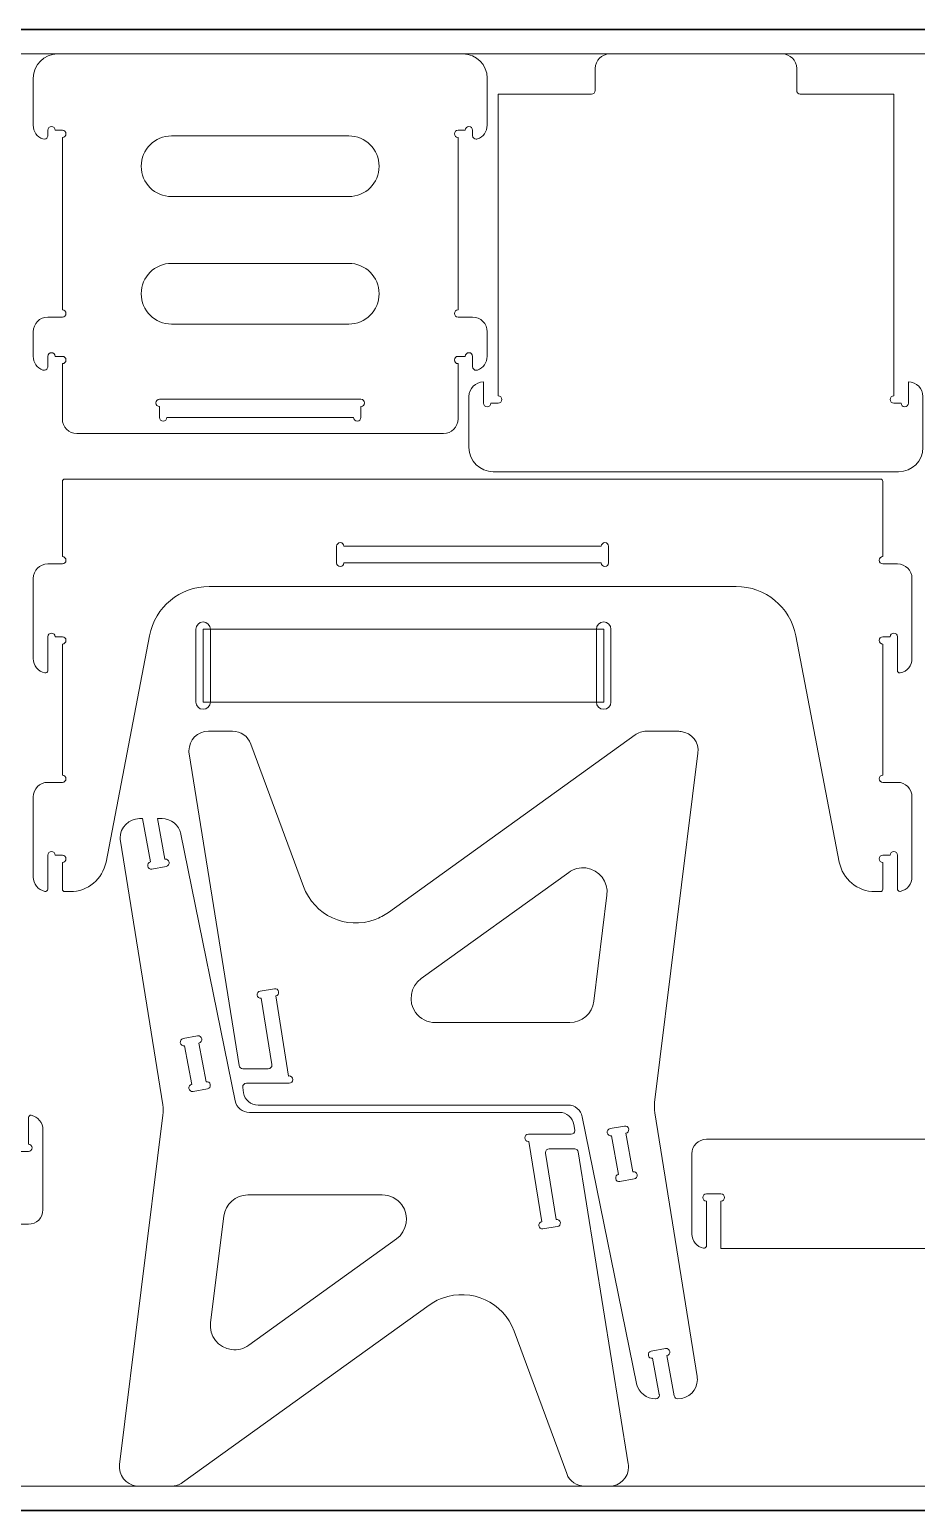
# Model space of a CAD drawing. Header units: inches. Extents: x -881 to 1559, y -2245 to 519.
# Drawn here: x -148 to 583, y -801 to 419 of the extents above; entities that cross this region are included whole.
import ezdxf

# ---------------------------------------------------------------- set-up
doc = ezdxf.new("R2010")
doc.units = ezdxf.units.IN
doc.header["$MEASUREMENT"] = 0
for name, color, linetype in [('TOP-CUT-INSIDE_12.000MM', 7, 'Continuous'), ('TOP-CUT-INSIDE_6.000MM', 7, 'Continuous'), ('TOP-CUT-OUTSIDE_12.000MM', 7, 'Continuous')]:
    doc.layers.add(name, color=color, linetype=linetype)

# ---------------------------------------------------------------- blocks, each defined once
blk = doc.blocks.new('block 3')
at = {"color": 7, "lineweight": 5}
blk.add_lwpolyline([(-861.1, 399.1), (1538.9, 399.1)], dxfattribs=at)
blk = doc.blocks.new('block 5')
at = {"color": 3, "lineweight": 30}
blk.add_lwpolyline([(-881.1, 419.1), (1558.9, 419.1)], dxfattribs=at)
blk = doc.blocks.new('block 7')
at = {"color": 7, "lineweight": 5}
blk.add_lwpolyline([(1538.9, -780.9), (-861.1, -780.9)], dxfattribs=at)
blk = doc.blocks.new('block 9')
at = {"color": 3, "lineweight": 30}
blk.add_lwpolyline([(1558.9, -800.9), (-881.1, -800.9)], dxfattribs=at)
blk = doc.blocks.new('block 22')
at = {"layer": 'TOP-CUT-OUTSIDE_12.000MM', "color": 5, "lineweight": 15}
blk.add_open_spline([(208.9, 399.1), (208.9, 399.1), (-125.1, 399.1), (-125.1, 399.1), (-136.1, 399.1), (-145.1, 390.1), (-145.1, 379.1), (-145.1, 379.1), (-145.1, 340.3), (-145.1, 340.3), (-145.1, 335.2), (-141.9, 330.6), (-137.1, 329), (-135.5, 328.4), (-133.8, 329.2), (-133.2, 330.8), (-133.1, 331.1), (-133.1, 331.4), (-133.1, 331.8), (-133.1, 331.8), (-133.1, 336.3), (-133.1, 336.3), (-133.1, 337.9), (-131.7, 339.3), (-130.1, 339.3), (-128.4, 339.3), (-127.1, 337.9), (-127.1, 336.3), (-127.1, 336.3), (-121.1, 336.3), (-121.1, 336.3), (-119.4, 336.3), (-118.1, 334.9), (-118.1, 333.3), (-118.1, 331.6), (-119.4, 330.3), (-121.1, 330.3), (-121.1, 330.3), (-121.1, 188.2), (-121.1, 188.2), (-119.4, 188.2), (-118.1, 186.9), (-118.1, 185.2), (-118.1, 183.6), (-119.4, 182.2), (-121.1, 182.2), (-121.1, 182.2), (-133.1, 182.2), (-133.1, 182.2), (-139.7, 182.2), (-145.1, 176.8), (-145.1, 170.2), (-145.1, 170.2), (-145.1, 149.9), (-145.1, 149.9), (-145.1, 144.8), (-141.9, 140.3), (-137.1, 138.6), (-135.5, 138), (-133.8, 138.8), (-133.2, 140.4), (-133.1, 140.7), (-133.1, 141.1), (-133.1, 141.4), (-133.1, 141.4), (-133.1, 149.9), (-133.1, 149.9), (-133.1, 151.5), (-131.7, 152.9), (-130.1, 152.9), (-128.4, 152.9), (-127.1, 151.5), (-127.1, 149.9), (-127.1, 149.9), (-121.1, 149.9), (-121.1, 149.9), (-119.4, 149.9), (-118.1, 148.5), (-118.1, 146.9), (-118.1, 145.2), (-119.4, 143.9), (-121.1, 143.9), (-121.1, 143.9), (-121.1, 98.3), (-121.1, 98.3), (-121.1, 91.7), (-115.7, 86.3), (-109.1, 86.3), (-109.1, 86.3), (192.9, 86.3), (192.9, 86.3), (199.6, 86.3), (204.9, 91.7), (204.9, 98.3), (204.9, 98.3), (204.9, 143.9), (204.9, 143.9), (203.3, 143.9), (201.9, 145.2), (201.9, 146.9), (201.9, 148.5), (203.3, 149.9), (204.9, 149.9), (204.9, 149.9), (210.9, 149.9), (210.9, 149.9), (210.9, 151.5), (212.3, 152.9), (213.9, 152.9), (215.6, 152.9), (216.9, 151.5), (216.9, 149.9), (216.9, 149.9), (216.9, 141.4), (216.9, 141.4), (216.9, 139.8), (218.3, 138.4), (219.9, 138.4), (220.3, 138.4), (220.6, 138.5), (220.9, 138.6), (225.7, 140.3), (228.9, 144.8), (228.9, 149.9), (228.9, 149.9), (228.9, 170.2), (228.9, 170.2), (228.9, 176.8), (223.6, 182.2), (216.9, 182.2), (216.9, 182.2), (204.9, 182.2), (204.9, 182.2), (203.3, 182.2), (201.9, 183.6), (201.9, 185.2), (201.9, 186.9), (203.3, 188.2), (204.9, 188.2), (204.9, 188.2), (204.9, 330.3), (204.9, 330.3), (203.3, 330.3), (201.9, 331.6), (201.9, 333.3), (201.9, 334.9), (203.3, 336.3), (204.9, 336.3), (204.9, 336.3), (210.9, 336.3), (210.9, 336.3), (210.9, 337.9), (212.3, 339.3), (213.9, 339.3), (215.6, 339.3), (216.9, 337.9), (216.9, 336.3), (216.9, 336.3), (216.9, 331.8), (216.9, 331.8), (216.9, 330.1), (218.3, 328.8), (219.9, 328.8), (220.3, 328.8), (220.6, 328.8), (220.9, 329), (225.7, 330.6), (228.9, 335.2), (228.9, 340.3), (228.9, 340.3), (228.9, 379.1), (228.9, 379.1), (228.9, 390.1), (220, 399.1), (208.9, 399.1)], degree=3, knots=[0, 0, 0, 0, 1, 1, 1, 2, 2, 2, 3, 3, 3, 4, 4, 4, 5, 5, 5, 6, 6, 6, 7, 7, 7, 8, 8, 8, 9, 9, 9, 10, 10, 10, 11, 11, 11, 12, 12, 12, 13, 13, 13, 14, 14, 14, 15, 15, 15, 16, 16, 16, 17, 17, 17, 18, 18, 18, 19, 19, 19, 20, 20, 20, 21, 21, 21, 22, 22, 22, 23, 23, 23, 24, 24, 24, 25, 25, 25, 26, 26, 26, 27, 27, 27, 28, 28, 28, 29, 29, 29, 30, 30, 30, 31, 31, 31, 32, 32, 32, 33, 33, 33, 34, 34, 34, 35, 35, 35, 36, 36, 36, 37, 37, 37, 38, 38, 38, 39, 39, 39, 40, 40, 40, 41, 41, 41, 42, 42, 42, 43, 43, 43, 44, 44, 44, 45, 45, 45, 46, 46, 46, 47, 47, 47, 48, 48, 48, 49, 49, 49, 50, 50, 50, 51, 51, 51, 52, 52, 52, 53, 53, 53, 54, 54, 54, 55, 55, 55, 56, 56, 56, 57, 57, 57, 58, 58, 58, 58], dxfattribs=at)
blk = doc.blocks.new('block 24')
at = {"layer": 'TOP-CUT-OUTSIDE_12.000MM', "color": 5, "lineweight": 15}
blk.add_open_spline([(301.1, -487.6), (301.1, -487.6), (300.4, -483.1), (300.4, -483.1), (299.4, -477.3), (294.4, -473), (288.5, -473), (288.5, -473), (33, -473), (33, -473), (27.3, -473), (22.4, -469), (21.3, -463.4), (21.3, -463.4), (-23.4, -243.7), (-23.4, -243.7), (-23.4, -243.7), (-23.4, -243.5), (-23.4, -243.5), (-25.1, -236.2), (-31.6, -231), (-39, -231), (-39, -231), (-42.8, -231), (-42.8, -231), (-42.8, -231), (-36.6, -264.5), (-36.6, -264.5), (-35, -264.2), (-33.4, -265.2), (-33.1, -266.9), (-32.8, -268.5), (-33.9, -270.1), (-35.5, -270.4), (-35.5, -270.4), (-47.3, -272.5), (-47.3, -272.5), (-48.9, -272.8), (-50.5, -271.8), (-50.8, -270.1), (-51.1, -268.5), (-50, -266.9), (-48.4, -266.6), (-48.4, -266.6), (-55, -231), (-55, -231), (-55, -231), (-57.5, -231), (-57.5, -231), (-66.3, -231), (-73.5, -238.2), (-73.5, -247), (-73.5, -247.9), (-73.4, -248.7), (-73.3, -249.6), (-73.3, -249.6), (-38.4, -466.8), (-38.4, -466.8), (-38, -469.6), (-37.9, -472.5), (-38.3, -475.3), (-38.3, -475.3), (-74, -763.1), (-74, -763.1), (-75.1, -771.8), (-68.9, -779.8), (-60.1, -780.9), (-59.5, -781), (-58.8, -781), (-58.2, -781), (-58.2, -781), (-31.4, -781), (-31.4, -781), (-28.1, -781), (-24.8, -780), (-22.1, -778), (-22.1, -778), (181.1, -631.8), (181.1, -631.8), (184.5, -629.4), (188.1, -627.4), (192, -626), (215.9, -617.2), (242.3, -629.4), (251.1, -653.2), (251.1, -653.2), (294.4, -770.6), (294.4, -770.6), (296.7, -776.9), (302.7, -781), (309.4, -781), (309.4, -781), (329.4, -781), (329.4, -781), (338.3, -781), (345.4, -773.9), (345.4, -765), (345.4, -764.2), (345.4, -763.3), (345.2, -762.5), (345.2, -762.5), (304, -505.6), (304, -505.6), (303.7, -504.1), (302.5, -503), (301, -503), (301, -503), (280, -503), (280, -503), (278.3, -503), (277, -504.4), (277, -506), (277, -506.2), (277, -506.4), (277, -506.5), (277, -506.5), (285.8, -561.2), (285.8, -561.2), (287.4, -560.9), (289, -562), (289.2, -563.7), (289.5, -565.3), (288.4, -566.8), (286.7, -567.1), (286.7, -567.1), (274.9, -569), (274.9, -569), (273.3, -569.3), (271.7, -568.1), (271.5, -566.5), (271.2, -564.9), (272.3, -563.3), (273.9, -563.1), (273.9, -563.1), (263.3, -497), (263.3, -497), (263.2, -497), (263, -497), (262.9, -497), (261.2, -497), (259.9, -495.7), (259.9, -494), (259.9, -492.4), (261.2, -491), (262.9, -491), (262.9, -491), (298.1, -491), (298.1, -491), (299.8, -491), (301.1, -489.7), (301.1, -488), (301.1, -487.9), (301.1, -487.7), (301.1, -487.6)], degree=3, knots=[0, 0, 0, 0, 1, 1, 1, 2, 2, 2, 3, 3, 3, 4, 4, 4, 5, 5, 5, 6, 6, 6, 7, 7, 7, 8, 8, 8, 9, 9, 9, 10, 10, 10, 11, 11, 11, 12, 12, 12, 13, 13, 13, 14, 14, 14, 15, 15, 15, 16, 16, 16, 17, 17, 17, 18, 18, 18, 19, 19, 19, 20, 20, 20, 21, 21, 21, 22, 22, 22, 23, 23, 23, 24, 24, 24, 25, 25, 25, 26, 26, 26, 27, 27, 27, 28, 28, 28, 29, 29, 29, 30, 30, 30, 31, 31, 31, 32, 32, 32, 33, 33, 33, 34, 34, 34, 35, 35, 35, 36, 36, 36, 37, 37, 37, 38, 38, 38, 39, 39, 39, 40, 40, 40, 41, 41, 41, 42, 42, 42, 43, 43, 43, 44, 44, 44, 45, 45, 45, 46, 46, 46, 47, 47, 47, 48, 48, 48, 49, 49, 49, 50, 50, 50, 51, 51, 51, 51], dxfattribs=at)
blk = doc.blocks.new('block 25')
at = {"layer": 'TOP-CUT-OUTSIDE_12.000MM', "color": 5, "lineweight": 15}
blk.add_open_spline([(11.9, -558.6), (13.1, -548.6), (21.6, -541), (31.7, -541), (31.7, -541), (142.4, -541), (142.4, -541), (148.9, -541), (154.9, -544.1), (158.7, -549.3), (165.1, -558.3), (163.1, -570.8), (154.1, -577.3), (154.1, -577.3), (32.5, -664.8), (32.5, -664.8), (28.4, -667.8), (23.4, -669), (18.3, -668.4), (7.4, -667.1), (-0.4, -657.1), (1, -646.1), (1, -646.1), (11.9, -558.6), (11.9, -558.6)], degree=3, knots=[0, 0, 0, 0, 1, 1, 1, 2, 2, 2, 3, 3, 3, 4, 4, 4, 5, 5, 5, 6, 6, 6, 7, 7, 7, 8, 8, 8, 8], dxfattribs=at)
blk = doc.blocks.new('block 26')
at = {"layer": 'TOP-CUT-OUTSIDE_12.000MM', "color": 5, "lineweight": 15}
blk.add_open_spline([(27.5, -452.5), (27.5, -452.5), (28.2, -456.9), (28.2, -456.9), (29.2, -462.8), (34.2, -467), (40.1, -467), (40.1, -467), (295.6, -467), (295.6, -467), (301.3, -467), (306.2, -471), (307.3, -476.6), (307.3, -476.6), (352, -696.4), (352, -696.4), (352, -696.4), (352, -696.6), (352, -696.6), (353.7, -703.9), (360.2, -709), (367.6, -709), (367.6, -709), (367.8, -709), (367.8, -709), (369.4, -709), (370.8, -707.7), (370.8, -706), (370.8, -705.8), (370.8, -705.7), (370.7, -705.5), (370.7, -705.5), (365.2, -675.6), (365.2, -675.6), (363.6, -675.9), (362, -674.8), (361.7, -673.2), (361.4, -671.6), (362.5, -670), (364.1, -669.7), (364.1, -669.7), (375.9, -667.5), (375.9, -667.5), (377.5, -667.2), (379.1, -668.3), (379.4, -669.9), (379.7, -671.5), (378.6, -673.1), (377, -673.4), (377, -673.4), (383.1, -706.6), (383.1, -706.6), (383.4, -708), (384.6, -709), (386.1, -709), (386.1, -709), (386.1, -709), (386.1, -709), (394.9, -709), (402.1, -701.9), (402.1, -693), (402.1, -692.2), (402, -691.3), (401.9, -690.5), (401.9, -690.5), (367, -473.3), (367, -473.3), (366.6, -470.5), (366.5, -467.6), (366.9, -464.8), (366.9, -464.8), (402.6, -177), (402.6, -177), (403.7, -168.2), (397.5, -160.2), (388.7, -159.2), (388.1, -159.1), (387.4, -159), (386.8, -159), (386.8, -159), (360, -159), (360, -159), (356.7, -159), (353.4, -160.1), (350.7, -162), (350.7, -162), (147.5, -308.3), (147.5, -308.3), (144.1, -310.7), (140.5, -312.7), (136.6, -314.1), (112.7, -322.9), (86.3, -310.7), (77.5, -286.8), (77.5, -286.8), (34.2, -169.5), (34.2, -169.5), (31.9, -163.2), (25.9, -159), (19.2, -159), (19.2, -159), (-0.8, -159), (-0.8, -159), (-9.7, -159), (-16.8, -166.2), (-16.8, -175), (-16.8, -175.9), (-16.8, -176.7), (-16.6, -177.6), (-16.6, -177.6), (24.6, -434.5), (24.6, -434.5), (24.9, -436), (26.1, -437), (27.6, -437), (27.6, -437), (48.6, -437), (48.6, -437), (50.3, -437), (51.6, -435.7), (51.6, -434), (51.6, -433.9), (51.6, -433.7), (51.6, -433.6), (51.6, -433.6), (42.8, -378.9), (42.8, -378.9), (41.2, -379.2), (39.6, -378), (39.4, -376.4), (39.1, -374.8), (40.2, -373.2), (41.9, -373), (41.9, -373), (53.7, -371.1), (53.7, -371.1), (55.3, -370.8), (56.9, -371.9), (57.1, -373.6), (57.4, -375.2), (56.3, -376.7), (54.7, -377), (54.7, -377), (65.3, -443.1), (65.3, -443.1), (65.4, -443), (65.6, -443), (65.7, -443), (67.4, -443), (68.7, -444.4), (68.7, -446), (68.7, -447.7), (67.4, -449), (65.7, -449), (65.7, -449), (30.5, -449), (30.5, -449), (28.8, -449), (27.5, -450.4), (27.5, -452), (27.5, -452.2), (27.5, -452.4), (27.5, -452.5)], degree=3, knots=[0, 0, 0, 0, 1, 1, 1, 2, 2, 2, 3, 3, 3, 4, 4, 4, 5, 5, 5, 6, 6, 6, 7, 7, 7, 8, 8, 8, 9, 9, 9, 10, 10, 10, 11, 11, 11, 12, 12, 12, 13, 13, 13, 14, 14, 14, 15, 15, 15, 16, 16, 16, 17, 17, 17, 18, 18, 18, 19, 19, 19, 20, 20, 20, 21, 21, 21, 22, 22, 22, 23, 23, 23, 24, 24, 24, 25, 25, 25, 26, 26, 26, 27, 27, 27, 28, 28, 28, 29, 29, 29, 30, 30, 30, 31, 31, 31, 32, 32, 32, 33, 33, 33, 34, 34, 34, 35, 35, 35, 36, 36, 36, 37, 37, 37, 38, 38, 38, 39, 39, 39, 40, 40, 40, 41, 41, 41, 42, 42, 42, 43, 43, 43, 44, 44, 44, 45, 45, 45, 46, 46, 46, 47, 47, 47, 48, 48, 48, 49, 49, 49, 50, 50, 50, 51, 51, 51, 52, 52, 52, 53, 53, 53, 54, 54, 54, 54], dxfattribs=at)
blk = doc.blocks.new('block 27')
at = {"layer": 'TOP-CUT-OUTSIDE_12.000MM', "color": 5, "lineweight": 15}
blk.add_open_spline([(213.9, 74.8), (213.9, 63.7), (222.9, 54.8), (233.9, 54.8), (233.9, 54.8), (567.9, 54.8), (567.9, 54.8), (579, 54.8), (587.9, 63.7), (587.9, 74.8), (587.9, 74.8), (587.9, 116.8), (587.9, 116.8), (587.9, 123.4), (582.6, 128.8), (575.9, 128.8), (575.9, 128.8), (575.9, 111.4), (575.9, 111.4), (575.9, 109.7), (574.6, 108.4), (572.9, 108.4), (571.3, 108.4), (569.9, 109.7), (569.9, 111.4), (569.9, 111.4), (563.9, 111.4), (563.9, 111.4), (562.3, 111.4), (560.9, 112.7), (560.9, 114.4), (560.9, 116), (562.3, 117.4), (563.9, 117.4), (563.9, 117.4), (563.9, 365.9), (563.9, 365.9), (563.9, 365.9), (486.9, 365.9), (486.9, 365.9), (485.3, 365.9), (483.9, 367.2), (483.9, 368.9), (483.9, 368.9), (483.9, 387.1), (483.9, 387.1), (483.9, 393.7), (478.6, 399.1), (471.9, 399.1), (471.9, 399.1), (329.9, 399.1), (329.9, 399.1), (323.3, 399.1), (317.9, 393.7), (317.9, 387.1), (317.9, 387.1), (317.9, 368.9), (317.9, 368.9), (317.9, 367.2), (316.6, 365.9), (314.9, 365.9), (314.9, 365.9), (237.9, 365.9), (237.9, 365.9), (237.9, 365.9), (237.9, 117.4), (237.9, 117.4), (239.6, 117.4), (240.9, 116), (240.9, 114.4), (240.9, 112.7), (239.6, 111.4), (237.9, 111.4), (237.9, 111.4), (231.9, 111.4), (231.9, 111.4), (231.9, 109.7), (230.6, 108.4), (228.9, 108.4), (227.3, 108.4), (225.9, 109.7), (225.9, 111.4), (225.9, 111.4), (225.9, 128.8), (225.9, 128.8), (219.3, 128.8), (213.9, 123.4), (213.9, 116.8), (213.9, 116.8), (213.9, 74.8), (213.9, 74.8)], degree=3, knots=[0, 0, 0, 0, 1, 1, 1, 2, 2, 2, 3, 3, 3, 4, 4, 4, 5, 5, 5, 6, 6, 6, 7, 7, 7, 8, 8, 8, 9, 9, 9, 10, 10, 10, 11, 11, 11, 12, 12, 12, 13, 13, 13, 14, 14, 14, 15, 15, 15, 16, 16, 16, 17, 17, 17, 18, 18, 18, 19, 19, 19, 20, 20, 20, 21, 21, 21, 22, 22, 22, 23, 23, 23, 24, 24, 24, 25, 25, 25, 26, 26, 26, 27, 27, 27, 28, 28, 28, 29, 29, 29, 30, 30, 30, 30], dxfattribs=at)
blk = doc.blocks.new('block 29')
at = {"layer": 'TOP-CUT-OUTSIDE_12.000MM', "color": 5, "lineweight": 15}
blk.add_open_spline([(-121.1, 46.8), (-121.1, 46.8), (-121.1, -15.1), (-121.1, -15.1), (-119.4, -15.1), (-118.1, -16.5), (-118.1, -18.1), (-118.1, -19.8), (-119.4, -21.1), (-121.1, -21.1), (-121.1, -21.1), (-133.1, -21.1), (-133.1, -21.1), (-139.7, -21.1), (-145.1, -26.5), (-145.1, -33.1), (-145.1, -33.1), (-145.1, -99.1), (-145.1, -99.1), (-145.1, -104.8), (-141.1, -109.7), (-135.5, -110.9), (-134.4, -111.1), (-133.3, -110.4), (-133.1, -109.3), (-133.1, -109.2), (-133.1, -109.1), (-133.1, -108.9), (-133.1, -108.9), (-133.1, -81.1), (-133.1, -81.1), (-133.1, -79.5), (-131.7, -78.1), (-130.1, -78.1), (-128.4, -78.1), (-127.1, -79.5), (-127.1, -81.1), (-127.1, -81.1), (-121.1, -81.1), (-121.1, -81.1), (-119.4, -81.1), (-118.1, -82.5), (-118.1, -84.1), (-118.1, -85.8), (-119.4, -87.1), (-121.1, -87.1), (-121.1, -87.1), (-121.1, -195.1), (-121.1, -195.1), (-119.4, -195.1), (-118.1, -196.5), (-118.1, -198.1), (-118.1, -199.8), (-119.4, -201.1), (-121.1, -201.1), (-121.1, -201.1), (-133.1, -201.1), (-133.1, -201.1), (-139.7, -201.1), (-145.1, -206.5), (-145.1, -213.1), (-145.1, -213.1), (-145.1, -279.1), (-145.1, -279.1), (-145.1, -284.8), (-141.1, -289.7), (-135.5, -290.9), (-134.4, -291.1), (-133.3, -290.4), (-133.1, -289.3), (-133.1, -289.2), (-133.1, -289.1), (-133.1, -288.9), (-133.1, -288.9), (-133.1, -261.1), (-133.1, -261.1), (-133.1, -259.5), (-131.7, -258.1), (-130.1, -258.1), (-128.4, -258.1), (-127.1, -259.5), (-127.1, -261.1), (-127.1, -261.1), (-121.1, -261.1), (-121.1, -261.1), (-119.4, -261.1), (-118.1, -262.5), (-118.1, -264.1), (-118.1, -265.8), (-119.4, -267.1), (-121.1, -267.1), (-121.1, -267.1), (-121.1, -289.1), (-121.1, -289.1), (-121.1, -290.2), (-120.2, -291.1), (-119.1, -291.1), (-119.1, -291.1), (-114.6, -291.1), (-114.6, -291.1), (-100.2, -291.1), (-87.9, -280.9), (-85.1, -266.8), (-85.1, -266.8), (-49.3, -80.3), (-49.3, -80.3), (-44.8, -56.7), (-24.2, -39.7), (-0.2, -39.7), (-0.2, -39.7), (434.1, -39.7), (434.1, -39.7), (458, -39.7), (478.6, -56.7), (483.2, -80.3), (483.2, -80.3), (519, -266.8), (519, -266.8), (521.7, -280.9), (534.1, -291.1), (548.5, -291.1), (548.5, -291.1), (552.9, -291.1), (552.9, -291.1), (554, -291.1), (554.9, -290.2), (554.9, -289.1), (554.9, -289.1), (554.9, -267.1), (554.9, -267.1), (553.3, -267.1), (551.9, -265.8), (551.9, -264.1), (551.9, -262.5), (553.3, -261.1), (554.9, -261.1), (554.9, -261.1), (560.9, -261.1), (560.9, -261.1), (560.9, -259.5), (562.3, -258.1), (563.9, -258.1), (565.6, -258.1), (566.9, -259.5), (566.9, -261.1), (566.9, -261.1), (566.9, -288.9), (566.9, -288.9), (566.9, -290), (567.8, -290.9), (568.9, -290.9), (569.1, -290.9), (569.2, -290.9), (569.3, -290.9), (574.9, -289.7), (578.9, -284.8), (578.9, -279.1), (578.9, -279.1), (578.9, -213.1), (578.9, -213.1), (578.9, -206.5), (573.6, -201.1), (566.9, -201.1), (566.9, -201.1), (554.9, -201.1), (554.9, -201.1), (553.3, -201.1), (551.9, -199.8), (551.9, -198.1), (551.9, -196.5), (553.3, -195.1), (554.9, -195.1), (554.9, -195.1), (554.9, -87.1), (554.9, -87.1), (553.3, -87.1), (551.9, -85.8), (551.9, -84.1), (551.9, -82.5), (553.3, -81.1), (554.9, -81.1), (554.9, -81.1), (560.9, -81.1), (560.9, -81.1), (560.9, -79.5), (562.3, -78.1), (563.9, -78.1), (565.6, -78.1), (566.9, -79.5), (566.9, -81.1), (566.9, -81.1), (566.9, -108.9), (566.9, -108.9), (566.9, -110), (567.8, -110.9), (568.9, -110.9), (569.1, -110.9), (569.2, -110.9), (569.3, -110.9), (574.9, -109.7), (578.9, -104.8), (578.9, -99.1), (578.9, -99.1), (578.9, -33.1), (578.9, -33.1), (578.9, -26.5), (573.6, -21.1), (566.9, -21.1), (566.9, -21.1), (554.9, -21.1), (554.9, -21.1), (553.3, -21.1), (551.9, -19.8), (551.9, -18.1), (551.9, -16.5), (553.3, -15.1), (554.9, -15.1), (554.9, -15.1), (554.9, 46.8), (554.9, 46.8), (554.9, 47.9), (554, 48.8), (552.9, 48.8), (552.9, 48.8), (-119.1, 48.8), (-119.1, 48.8), (-120.2, 48.8), (-121.1, 47.9), (-121.1, 46.8)], degree=3, knots=[0, 0, 0, 0, 1, 1, 1, 2, 2, 2, 3, 3, 3, 4, 4, 4, 5, 5, 5, 6, 6, 6, 7, 7, 7, 8, 8, 8, 9, 9, 9, 10, 10, 10, 11, 11, 11, 12, 12, 12, 13, 13, 13, 14, 14, 14, 15, 15, 15, 16, 16, 16, 17, 17, 17, 18, 18, 18, 19, 19, 19, 20, 20, 20, 21, 21, 21, 22, 22, 22, 23, 23, 23, 24, 24, 24, 25, 25, 25, 26, 26, 26, 27, 27, 27, 28, 28, 28, 29, 29, 29, 30, 30, 30, 31, 31, 31, 32, 32, 32, 33, 33, 33, 34, 34, 34, 35, 35, 35, 36, 36, 36, 37, 37, 37, 38, 38, 38, 39, 39, 39, 40, 40, 40, 41, 41, 41, 42, 42, 42, 43, 43, 43, 44, 44, 44, 45, 45, 45, 46, 46, 46, 47, 47, 47, 48, 48, 48, 49, 49, 49, 50, 50, 50, 51, 51, 51, 52, 52, 52, 53, 53, 53, 54, 54, 54, 55, 55, 55, 56, 56, 56, 57, 57, 57, 58, 58, 58, 59, 59, 59, 60, 60, 60, 61, 61, 61, 62, 62, 62, 63, 63, 63, 64, 64, 64, 65, 65, 65, 66, 66, 66, 67, 67, 67, 68, 68, 68, 69, 69, 69, 70, 70, 70, 71, 71, 71, 72, 72, 72, 73, 73, 73, 74, 74, 74, 75, 75, 75, 76, 76, 76, 76], dxfattribs=at)
blk = doc.blocks.new('block 31')
at = {"layer": 'TOP-CUT-OUTSIDE_12.000MM', "color": 5, "lineweight": 15}
blk.add_open_spline([(409.5, -583), (409.5, -583), (409.5, -546.2), (409.5, -546.2), (407.9, -546.2), (406.5, -544.8), (406.5, -543.2), (406.5, -541.5), (407.9, -540.2), (409.5, -540.2), (409.5, -540.2), (421.5, -540.2), (421.5, -540.2), (423.2, -540.2), (424.5, -541.5), (424.5, -543.2), (424.5, -544.8), (423.2, -546.2), (421.5, -546.2), (421.5, -546.2), (421.5, -585.2), (421.5, -585.2), (421.5, -585.2), (1097.5, -585.2), (1097.5, -585.2), (1097.5, -585.2), (1097.5, -546.2), (1097.5, -546.2), (1095.9, -546.2), (1094.5, -544.8), (1094.5, -543.2), (1094.5, -541.5), (1095.9, -540.2), (1097.5, -540.2), (1097.5, -540.2), (1109.5, -540.2), (1109.5, -540.2), (1111.2, -540.2), (1112.5, -541.5), (1112.5, -543.2), (1112.5, -544.8), (1111.2, -546.2), (1109.5, -546.2), (1109.5, -546.2), (1109.5, -583), (1109.5, -583), (1109.5, -584.1), (1110.4, -585), (1111.5, -585), (1111.6, -585), (1111.8, -585), (1111.9, -584.9), (1117.5, -583.8), (1121.5, -578.9), (1121.5, -573.2), (1121.5, -573.2), (1121.5, -507.2), (1121.5, -507.2), (1121.5, -500.6), (1116.1, -495.2), (1109.5, -495.2), (1109.5, -495.2), (409.5, -495.2), (409.5, -495.2), (402.9, -495.2), (397.5, -500.6), (397.5, -507.2), (397.5, -507.2), (397.5, -573.2), (397.5, -573.2), (397.5, -578.9), (401.5, -583.8), (407.1, -584.9), (408.2, -585.2), (409.2, -584.5), (409.5, -583.4), (409.5, -583.2), (409.5, -583.1), (409.5, -583)], degree=3, knots=[0, 0, 0, 0, 1, 1, 1, 2, 2, 2, 3, 3, 3, 4, 4, 4, 5, 5, 5, 6, 6, 6, 7, 7, 7, 8, 8, 8, 9, 9, 9, 10, 10, 10, 11, 11, 11, 12, 12, 12, 13, 13, 13, 14, 14, 14, 15, 15, 15, 16, 16, 16, 17, 17, 17, 18, 18, 18, 19, 19, 19, 20, 20, 20, 21, 21, 21, 22, 22, 22, 23, 23, 23, 24, 24, 24, 25, 25, 25, 26, 26, 26, 26], dxfattribs=at)
blk = doc.blocks.new('block 30')
at = {"layer": 'TOP-CUT-OUTSIDE_12.000MM'}
blk.add_blockref('block 31', (0, 0), dxfattribs=at)
blk = doc.blocks.new('block 35')
at = {"layer": 'TOP-CUT-OUTSIDE_12.000MM', "color": 5, "lineweight": 15}
blk.add_open_spline([(-849.1, -477.4), (-849.1, -476.3), (-850, -475.4), (-851.1, -475.4), (-851.2, -475.4), (-851.3, -475.4), (-851.5, -475.4), (-857.1, -476.6), (-861.1, -481.5), (-861.1, -487.2), (-861.1, -487.2), (-861.1, -553.2), (-861.1, -553.2), (-861.1, -559.8), (-855.7, -565.2), (-849.1, -565.2), (-849.1, -565.2), (-837.1, -565.2), (-837.1, -565.2), (-837.1, -565.2), (-837.1, -776.9), (-837.1, -776.9), (-837.1, -776.9), (-554.7, -776.9), (-554.7, -776.9), (-552.2, -776.9), (-549.9, -778.5), (-549.1, -780.9), (-549.1, -780.9), (-449.1, -780.9), (-449.1, -780.9), (-448.2, -778.5), (-446, -776.9), (-443.4, -776.9), (-443.4, -776.9), (-161.1, -776.9), (-161.1, -776.9), (-161.1, -776.9), (-161.1, -565.2), (-161.1, -565.2), (-161.1, -565.2), (-149.1, -565.2), (-149.1, -565.2), (-142.4, -565.2), (-137.1, -559.8), (-137.1, -553.2), (-137.1, -553.2), (-137.1, -487.2), (-137.1, -487.2), (-137.1, -481.5), (-141.1, -476.6), (-146.7, -475.4), (-147.8, -475.2), (-148.8, -475.9), (-149, -477), (-149.1, -477.1), (-149.1, -477.3), (-149.1, -477.4), (-149.1, -477.4), (-149.1, -499.2), (-149.1, -499.2), (-147.4, -499.2), (-146.1, -500.5), (-146.1, -502.2), (-146.1, -503.9), (-147.4, -505.2), (-149.1, -505.2), (-149.1, -505.2), (-161.1, -505.2), (-161.1, -505.2), (-162.7, -505.2), (-164.1, -503.9), (-164.1, -502.2), (-164.1, -500.5), (-162.7, -499.2), (-161.1, -499.2), (-161.1, -499.2), (-161.1, -279.4), (-161.1, -279.4), (-161.1, -279.4), (-381.1, -279.4), (-381.1, -279.4), (-381.1, -281.1), (-382.4, -282.4), (-384.1, -282.4), (-385.7, -282.4), (-387.1, -281.1), (-387.1, -279.4), (-387.1, -272.8), (-392.4, -267.4), (-399.1, -267.4), (-399.1, -267.4), (-599.1, -267.4), (-599.1, -267.4), (-605.7, -267.4), (-611.1, -272.8), (-611.1, -279.4), (-611.1, -281.1), (-612.4, -282.4), (-614.1, -282.4), (-615.7, -282.4), (-617.1, -281.1), (-617.1, -279.4), (-617.1, -279.4), (-837.1, -279.4), (-837.1, -279.4), (-837.1, -279.4), (-837.1, -499.2), (-837.1, -499.2), (-835.4, -499.2), (-834.1, -500.5), (-834.1, -502.2), (-834.1, -503.9), (-835.4, -505.2), (-837.1, -505.2), (-837.1, -505.2), (-849.1, -505.2), (-849.1, -505.2), (-850.7, -505.2), (-852.1, -503.9), (-852.1, -502.2), (-852.1, -500.5), (-850.7, -499.2), (-849.1, -499.2), (-849.1, -499.2), (-849.1, -477.4), (-849.1, -477.4)], degree=3, knots=[0, 0, 0, 0, 1, 1, 1, 2, 2, 2, 3, 3, 3, 4, 4, 4, 5, 5, 5, 6, 6, 6, 7, 7, 7, 8, 8, 8, 9, 9, 9, 10, 10, 10, 11, 11, 11, 12, 12, 12, 13, 13, 13, 14, 14, 14, 15, 15, 15, 16, 16, 16, 17, 17, 17, 18, 18, 18, 19, 19, 19, 20, 20, 20, 21, 21, 21, 22, 22, 22, 23, 23, 23, 24, 24, 24, 25, 25, 25, 26, 26, 26, 27, 27, 27, 28, 28, 28, 29, 29, 29, 30, 30, 30, 31, 31, 31, 32, 32, 32, 33, 33, 33, 34, 34, 34, 35, 35, 35, 36, 36, 36, 37, 37, 37, 38, 38, 38, 39, 39, 39, 40, 40, 40, 41, 41, 41, 42, 42, 42, 42], dxfattribs=at)
blk = doc.blocks.new('block 34')
at = {"layer": 'TOP-CUT-OUTSIDE_12.000MM'}
blk.add_blockref('block 35', (0, 0), dxfattribs=at)
blk = doc.blocks.new('block 37')
at = {"layer": 'TOP-CUT-OUTSIDE_12.000MM', "color": 5, "lineweight": 15}
blk.add_lwpolyline([(324.9, -74.9), (324.9, -134.9), (318.9, -134.9), (0.9, -134.9), (-5.1, -134.9), (-5.1, -74.9), (0.9, -74.9), (318.9, -74.9), (324.9, -74.9)], dxfattribs=at)
blk = doc.blocks.new('block 41')
at = {"layer": 'TOP-CUT-INSIDE_12.000MM', "color": 200, "lineweight": 15}
blk.add_open_spline([(11.9, -558.6), (13.1, -548.6), (21.6, -541), (31.7, -541), (31.7, -541), (142.4, -541), (142.4, -541), (148.9, -541), (154.9, -544.1), (158.7, -549.3), (165.1, -558.3), (163.1, -570.8), (154.1, -577.3), (154.1, -577.3), (32.5, -664.8), (32.5, -664.8), (28.4, -667.8), (23.4, -669), (18.3, -668.4), (7.4, -667.1), (-0.4, -657.1), (1, -646.1), (1, -646.1), (11.9, -558.6), (11.9, -558.6)], degree=3, knots=[0, 0, 0, 0, 1, 1, 1, 2, 2, 2, 3, 3, 3, 4, 4, 4, 5, 5, 5, 6, 6, 6, 7, 7, 7, 8, 8, 8, 8], dxfattribs=at)
blk = doc.blocks.new('block 42')
at = {"layer": 'TOP-CUT-INSIDE_12.000MM', "color": 200, "lineweight": 15}
blk.add_open_spline([(-13.4, -455.8), (-15, -456.1), (-16.6, -455), (-16.9, -453.4), (-17.2, -451.8), (-16.1, -450.2), (-14.5, -449.9), (-14.5, -449.9), (-20.4, -418.1), (-20.4, -418.1), (-22, -418.4), (-23.6, -417.3), (-23.9, -415.7), (-24.2, -414.1), (-23.1, -412.5), (-21.5, -412.2), (-21.5, -412.2), (-9.7, -410), (-9.7, -410), (-8, -409.7), (-6.5, -410.8), (-6.2, -412.4), (-5.9, -414.1), (-6.9, -415.6), (-8.6, -415.9), (-8.6, -415.9), (-2.7, -447.7), (-2.7, -447.7), (-1.1, -447.4), (0.5, -448.5), (0.8, -450.1), (1.1, -451.8), (0, -453.3), (-1.6, -453.6), (-1.6, -453.6), (-13.4, -455.8), (-13.4, -455.8)], degree=3, knots=[0, 0, 0, 0, 1, 1, 1, 2, 2, 2, 3, 3, 3, 4, 4, 4, 5, 5, 5, 6, 6, 6, 7, 7, 7, 8, 8, 8, 9, 9, 9, 10, 10, 10, 11, 11, 11, 12, 12, 12, 12], dxfattribs=at)
blk = doc.blocks.new('block 43')
at = {"layer": 'TOP-CUT-INSIDE_12.000MM', "color": 200, "lineweight": 15}
blk.add_open_spline([(327.6, -294), (327.6, -294), (316.7, -381.5), (316.7, -381.5), (315.5, -391.5), (307, -399), (296.9, -399), (296.9, -399), (186.2, -399), (186.2, -399), (179.7, -399), (173.7, -395.9), (169.9, -390.7), (163.5, -381.8), (165.5, -369.3), (174.5, -362.8), (174.5, -362.8), (296.1, -275.3), (296.1, -275.3), (300.2, -272.3), (305.2, -271), (310.3, -271.6), (321.2, -273), (329, -283), (327.6, -294)], degree=3, knots=[0, 0, 0, 0, 1, 1, 1, 2, 2, 2, 3, 3, 3, 4, 4, 4, 5, 5, 5, 6, 6, 6, 7, 7, 7, 8, 8, 8, 8], dxfattribs=at)
blk = doc.blocks.new('block 44')
at = {"layer": 'TOP-CUT-INSIDE_12.000MM', "color": 200, "lineweight": 15}
blk.add_open_spline([(330.2, -486.4), (330.2, -486.4), (342, -484.3), (342, -484.3), (343.6, -484), (345.2, -485), (345.5, -486.7), (345.8, -488.3), (344.7, -489.9), (343.1, -490.2), (343.1, -490.2), (349, -521.9), (349, -521.9), (350.6, -521.6), (352.2, -522.7), (352.5, -524.3), (352.8, -526), (351.7, -527.5), (350.1, -527.8), (350.1, -527.8), (338.3, -530), (338.3, -530), (336.6, -530.3), (335.1, -529.3), (334.8, -527.6), (334.5, -526), (335.5, -524.4), (337.2, -524.1), (337.2, -524.1), (331.3, -492.3), (331.3, -492.3), (329.7, -492.6), (328.1, -491.6), (327.8, -489.9), (327.5, -488.3), (328.6, -486.7), (330.2, -486.4)], degree=3, knots=[0, 0, 0, 0, 1, 1, 1, 2, 2, 2, 3, 3, 3, 4, 4, 4, 5, 5, 5, 6, 6, 6, 7, 7, 7, 8, 8, 8, 9, 9, 9, 10, 10, 10, 11, 11, 11, 12, 12, 12, 12], dxfattribs=at)

msp = doc.modelspace()

# ---------------------------------------------------------------- linework, layer by layer
at = {"layer": 'TOP-CUT-INSIDE_12.000MM', "color": 200, "lineweight": 15}
for points, knots in [([(-31.1, 331.5), (-31.1, 331.5), (114.9, 331.5), (114.9, 331.5), (128.7, 331.5), (139.9, 320.3), (139.9, 306.5), (139.9, 292.7), (128.7, 281.5), (114.9, 281.5), (114.9, 281.5), (-31.1, 281.5), (-31.1, 281.5), (-44.9, 281.5), (-56.1, 292.7), (-56.1, 306.5), (-56.1, 320.3), (-44.9, 331.5), (-31.1, 331.5)], [0, 0, 0, 0, 1, 1, 1, 2, 2, 2, 3, 3, 3, 4, 4, 4, 5, 5, 5, 6, 6, 6, 6]), ([(-31.1, 226.5), (-31.1, 226.5), (114.9, 226.5), (114.9, 226.5), (128.7, 226.5), (139.9, 215.3), (139.9, 201.5), (139.9, 187.7), (128.7, 176.5), (114.9, 176.5), (114.9, 176.5), (-31.1, 176.5), (-31.1, 176.5), (-44.9, 176.5), (-56.1, 187.7), (-56.1, 201.5), (-56.1, 215.3), (-44.9, 226.5), (-31.1, 226.5)], [0, 0, 0, 0, 1, 1, 1, 2, 2, 2, 3, 3, 3, 4, 4, 4, 5, 5, 5, 6, 6, 6, 6]), ([(-41.1, 99.5), (-41.1, 99.5), (-41.1, 108.5), (-41.1, 108.5), (-42.7, 108.5), (-44.1, 109.9), (-44.1, 111.5), (-44.1, 113.2), (-42.7, 114.5), (-41.1, 114.5), (-41.1, 114.5), (124.9, 114.5), (124.9, 114.5), (126.6, 114.5), (127.9, 113.2), (127.9, 111.5), (127.9, 109.9), (126.6, 108.5), (124.9, 108.5), (124.9, 108.5), (124.9, 99.5), (124.9, 99.5), (124.9, 97.9), (123.6, 96.5), (121.9, 96.5), (120.3, 96.5), (118.9, 97.9), (118.9, 99.5), (118.9, 99.5), (-35.1, 99.5), (-35.1, 99.5), (-35.1, 97.9), (-36.4, 96.5), (-38.1, 96.5), (-39.7, 96.5), (-41.1, 97.9), (-41.1, 99.5)], [0, 0, 0, 0, 1, 1, 1, 2, 2, 2, 3, 3, 3, 4, 4, 4, 5, 5, 5, 6, 6, 6, 7, 7, 7, 8, 8, 8, 9, 9, 9, 10, 10, 10, 11, 11, 11, 12, 12, 12, 12]), ([(328.9, -20.3), (328.9, -22), (327.6, -23.3), (325.9, -23.3), (324.3, -23.3), (322.9, -22), (322.9, -20.3), (322.9, -20.3), (110.9, -20.3), (110.9, -20.3), (110.9, -22), (109.6, -23.3), (107.9, -23.3), (106.3, -23.3), (104.9, -22), (104.9, -20.3), (104.9, -20.3), (104.9, -6.6), (104.9, -6.6), (104.9, -5), (106.3, -3.6), (107.9, -3.6), (109.6, -3.6), (110.9, -5), (110.9, -6.6), (110.9, -6.6), (322.9, -6.6), (322.9, -6.6), (322.9, -5), (324.3, -3.6), (325.9, -3.6), (327.6, -3.6), (328.9, -5), (328.9, -6.6), (328.9, -6.6), (328.9, -20.3), (328.9, -20.3)], [0, 0, 0, 0, 1, 1, 1, 2, 2, 2, 3, 3, 3, 4, 4, 4, 5, 5, 5, 6, 6, 6, 7, 7, 7, 8, 8, 8, 9, 9, 9, 10, 10, 10, 11, 11, 11, 12, 12, 12, 12])]:
    msp.add_open_spline(points, degree=3, knots=knots, dxfattribs=at)
at = {"layer": 'TOP-CUT-INSIDE_6.000MM', "color": 92, "lineweight": 15}
for points in [[(-5.1, -68.9), (-1.8, -68.9), (0.9, -71.6), (0.9, -74.9), (0.9, -74.9), (0.9, -134.9), (0.9, -134.9), (0.9, -138.2), (-1.8, -140.9), (-5.1, -140.9), (-5.1, -140.9), (-5.1, -140.9), (-5.1, -140.9), (-8.4, -140.9), (-11.1, -138.2), (-11.1, -134.9), (-11.1, -134.9), (-11.1, -74.9), (-11.1, -74.9), (-11.1, -71.6), (-8.4, -68.9), (-5.1, -68.9), (-5.1, -68.9), (-5.1, -68.9), (-5.1, -68.9)], [(324.9, -68.9), (328.2, -68.9), (330.9, -71.6), (330.9, -74.9), (330.9, -74.9), (330.9, -134.9), (330.9, -134.9), (330.9, -138.2), (328.2, -140.9), (324.9, -140.9), (324.9, -140.9), (324.9, -140.9), (324.9, -140.9), (321.6, -140.9), (318.9, -138.2), (318.9, -134.9), (318.9, -134.9), (318.9, -74.9), (318.9, -74.9), (318.9, -71.6), (321.6, -68.9), (324.9, -68.9), (324.9, -68.9), (324.9, -68.9), (324.9, -68.9)]]:
    msp.add_open_spline(points, degree=3, knots=[0, 0, 0, 0, 1, 1, 1, 2, 2, 2, 3, 3, 3, 4, 4, 4, 5, 5, 5, 6, 6, 6, 7, 7, 7, 8, 8, 8, 8], dxfattribs=at)

# ---------------------------------------------------------------- block references
for name in ['block 5', 'block 3', 'block 7', 'block 9']:
    msp.add_blockref(name, (0, 0))
at = {"layer": 'TOP-CUT-INSIDE_12.000MM'}
for name in ['block 43', 'block 42', 'block 44', 'block 41']:
    msp.add_blockref(name, (0, 0), dxfattribs=at)
at = {"layer": 'TOP-CUT-OUTSIDE_12.000MM'}
for name in ['block 22', 'block 27', 'block 29', 'block 37', 'block 26', 'block 24', 'block 34', 'block 30', 'block 25']:
    msp.add_blockref(name, (0, 0), dxfattribs=at)

doc.saveas('drawing.dxf')
